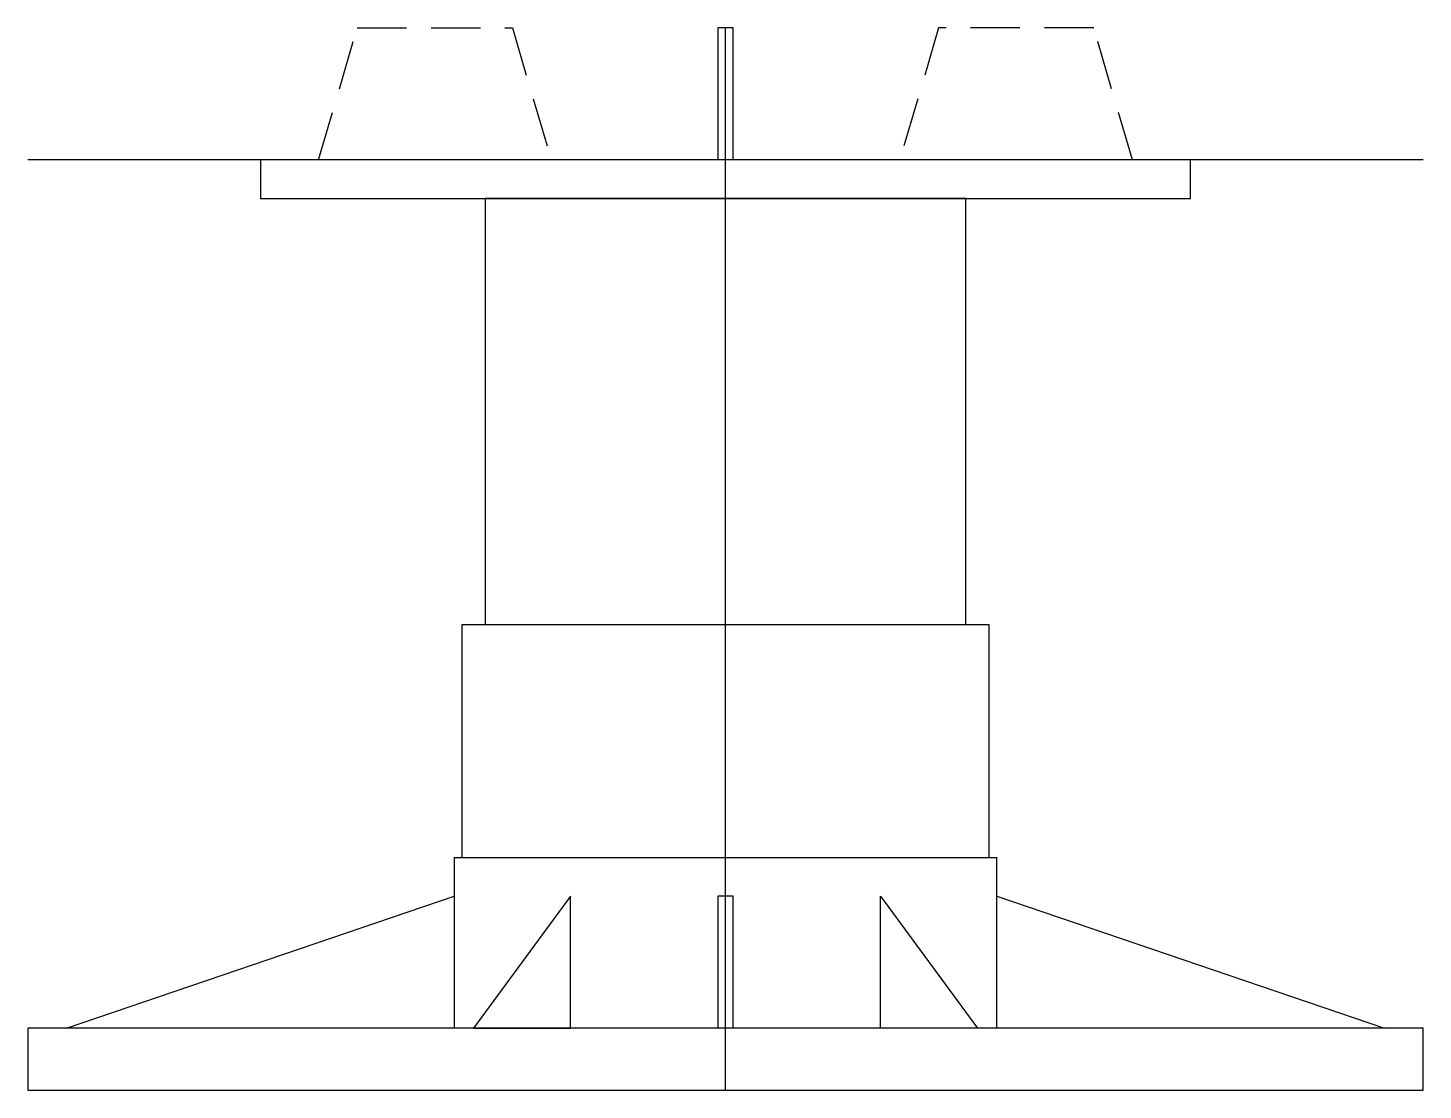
# Model space of a CAD drawing. Extents: x -90 to 90, y 0 to 137.
import ezdxf

# ---------------------------------------------------------------- set-up
doc = ezdxf.new("R2010")
doc.units = 0
doc.linetypes.add('HIDDEN', pattern=[9.525, 6.35, -3.175])
doc.layers.get('0').update_dxf_attribs({"linetype": 'CONTINUOUS'})

msp = doc.modelspace()

# ---------------------------------------------------------------- linework, layer by layer
at = {"linetype": 'HIDDEN'}
for p, q in [((-52.5, 120), (-47.5, 137)), ((-47.5, 137), (-27.5, 137)), ((-27.5, 137), (-22.5, 120)), ((27.5, 137), (22.5, 120)), ((47.5, 137), (27.5, 137)), ((52.5, 120), (47.5, 137))]:
    msp.add_line(p, q, dxfattribs=at)
at = {"linetype": 'CONTINUOUS'}
for p, q in [((1, 137), (-1, 137)), ((-1, 137), (-1, 120)), ((0, 0), (0, 137)), ((1, 120), (1, 137)), ((90, 120), (-90, 120)), ((60, 120), (-60, 120)), ((-60, 120), (-60, 115)), ((60, 115), (60, 120)), ((-60, 115), (0, 115)), ((31, 115), (-31, 115)), ((-31, 115), (-31, 60)), ((0, 115), (60, 115)), ((31, 60), (31, 115)), ((34, 60), (-34, 60)), ((-34, 60), (-34, 30)), ((34, 30), (34, 60)), ((34, 30), (34, 60)), ((-35, 30), (-35, 8)), ((-35, 30), (35, 30)), ((35, 8), (35, 30)), ((-85, 8), (-35, 25)), ((-20, 25), (-32.5, 8)), ((-20, 8), (-20, 25)), ((1, 25), (-1, 25)), ((-1, 25), (-1, 8)), ((1, 8), (1, 25)), ((20, 8), (20, 25)), ((20, 25), (32.5, 8)), ((35, 25), (85, 8)), ((90, 8), (-90, 8)), ((-90, 8), (-90, 0)), ((-32.5, 8), (-20, 8)), ((32.5, 8), (20, 8)), ((90, 0), (90, 8)), ((-90, 0), (90, 0)), ((-90, 0), (90, 0))]:
    msp.add_line(p, q, dxfattribs=at)

doc.saveas('drawing.dxf')
